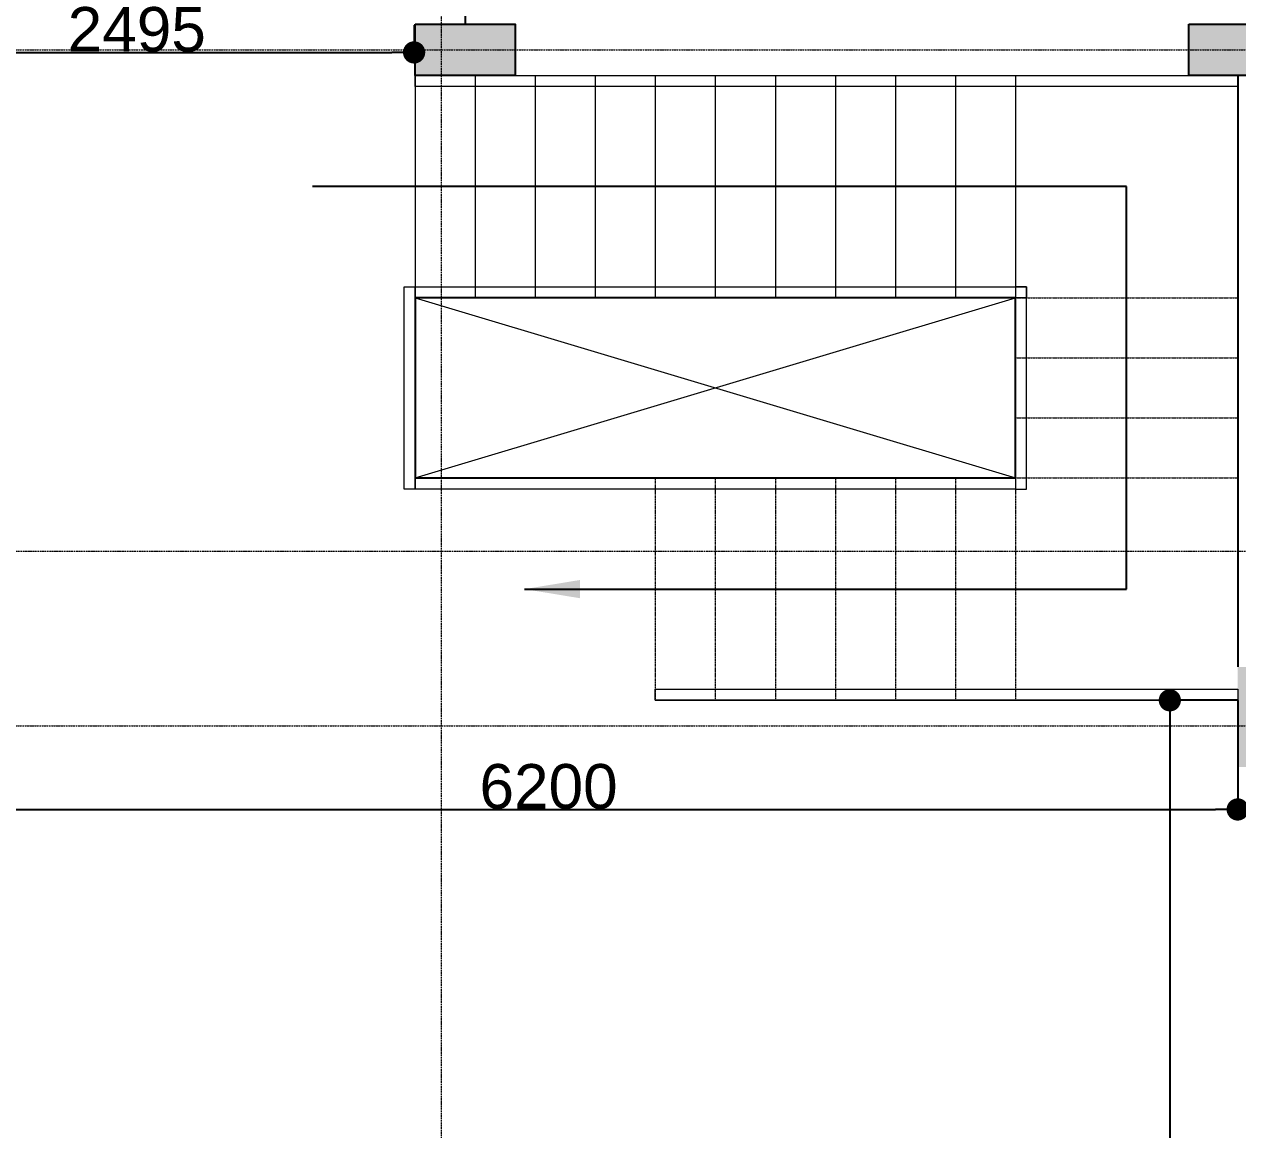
# Model space of a CAD drawing. Header units: millimetres. Extents: x -425671 to 598394, y -194194 to 343585.
# Drawn here: x 51010 to 56469, y 152680 to 157652 of the extents above; entities that cross this region are included whole.
import ezdxf

# ---------------------------------------------------------------- set-up
doc = ezdxf.new("R2010")
doc.units = ezdxf.units.MM
doc.linetypes.add('ACAD_ISO10W100', pattern=[18, 12, -3, 0, -3])
doc.linetypes.add('HIDDEN', pattern=[9.525, 6.35, -3.175])
for name, color, linetype, lineweight in [('230mm Wall', 250, 'Continuous', 25), ('Centre line', 30, 'Continuous', 9), ('Column', 250, 'Continuous', 25), ('Cutout', 250, 'Continuous', 5), ('Guide', 7, 'Continuous', 18), ('Railing', 250, 'Continuous', 9), ('S-DIM', 30, 'Continuous', 13), ('Staircase', 250, 'Continuous', 9)]:
    doc.layers.add(name, color=color, linetype=linetype, lineweight=lineweight)
doc.layers.add('Slab', color=250, linetype='Continuous')
doc.styles.get("Standard").update_dxf_attribs({"font": 'arial.ttf'})
doc.dimstyles.new('ISO-25', dxfattribs={"dimtxt": 200, "dimasz": 180, "dimexe": 1.25, "dimexo": 0.625, "dimtad": 1, "dimtxsty": 'Standard', "dimblk": 'DOT', "dimcen": 2.5, "dimadec": 0, "dimazin": 0, "dimtfac": 1, "dimtmove": 0, "dimatfit": 3, "dimfxl": 0, "dimarcsym": 0})

# ---------------------------------------------------------------- blocks, each defined once
blk = doc.blocks.new('_Dot')
at = {"color": 0, "linetype": 'ByBlock', "lineweight": -2}
blk.add_line((-0.5, 0), (-1, 0), dxfattribs=at)
at = {"color": 0, "linetype": 'ByBlock', "const_width": 0.5}
blk.add_lwpolyline([(-0.25, 0, 1), (0.25, 0, 1)], format="xyb", close=True, dxfattribs=at)
blk = doc.blocks.new('*D237')
at = {"layer": 'Defpoints', "color": 0, "transparency": 16777216}
for p in [(56469, 154611.6), (56163.6, 148561.6), (56469, 148561.6)]:
    blk.add_point(p, dxfattribs=at)
at = {"layer": 'S-DIM', "color": 0, "lineweight": -2, "transparency": 16777216}
for p, q in [((56468.4, 154611.6), (56162.4, 154611.6)), ((56163.6, 154511.6), (56163.6, 148661.6)), ((56468.4, 148561.6), (56162.4, 148561.6))]:
    blk.add_line(p, q, dxfattribs=at)
at = {"layer": 'S-DIM', "color": 0, "lineweight": -2, "transparency": 16777216, "xscale": 100, "yscale": 100, "zscale": 100}
for p, rotation in [((56163.6, 154611.6), 90), ((56163.6, 148561.6), 270)]:
    blk.add_blockref('_Dot', p, dxfattribs=dict(at, rotation=rotation))
at = {"layer": 'S-DIM', "color": 0, "transparency": 16777216, "insert": (56060.9, 151586.6), "char_height": 200, "attachment_point": 5, "rotation": 90}
blk.add_mtext('6050', dxfattribs=at)
blk = doc.blocks.new('*D238')
at = {"layer": 'Defpoints', "color": 0, "transparency": 16777216}
for p in [(50269, 154611.6), (56469, 154611.6), (56469, 154120.7)]:
    blk.add_point(p, dxfattribs=at)
at = {"layer": 'S-DIM', "color": 0, "lineweight": -2, "transparency": 16777216}
for p, q in [((50269, 154611), (50269, 154119.4)), ((56469, 154611), (56469, 154119.4)), ((50369, 154120.7), (56369, 154120.7))]:
    blk.add_line(p, q, dxfattribs=at)
at = {"layer": 'S-DIM', "color": 0, "lineweight": -2, "transparency": 16777216, "xscale": 100, "yscale": 100, "zscale": 100, "rotation": 180}
blk.add_blockref('_Dot', (50269, 154120.7), dxfattribs=at)
at = {"layer": 'S-DIM', "color": 0, "lineweight": -2, "transparency": 16777216, "xscale": 100, "yscale": 100, "zscale": 100}
blk.add_blockref('_Dot', (56469, 154120.7), dxfattribs=at)
at = {"layer": 'S-DIM', "color": 0, "transparency": 16777216, "insert": (53369, 154223.4), "char_height": 200, "attachment_point": 5}
blk.add_mtext('6200', dxfattribs=at)
blk = doc.blocks.new('*D241')
at = {"layer": 'Defpoints', "color": 0, "transparency": 16777216}
for p in [(50269, 157651.6), (52764, 157649), (52764, 157525.1)]:
    blk.add_point(p, dxfattribs=at)
at = {"layer": 'S-DIM', "color": 0, "lineweight": -2, "transparency": 16777216}
for p, q in [((50269, 157651), (50269, 157523.9)), ((52764, 157648.4), (52764, 157523.9)), ((50369, 157525.1), (52664, 157525.1))]:
    blk.add_line(p, q, dxfattribs=at)
at = {"layer": 'S-DIM', "color": 0, "lineweight": -2, "transparency": 16777216, "xscale": 100, "yscale": 100, "zscale": 100, "rotation": 180}
blk.add_blockref('_Dot', (50269, 157525.1), dxfattribs=at)
at = {"layer": 'S-DIM', "color": 0, "lineweight": -2, "transparency": 16777216, "xscale": 100, "yscale": 100, "zscale": 100}
blk.add_blockref('_Dot', (52764, 157525.1), dxfattribs=at)
at = {"layer": 'S-DIM', "color": 0, "transparency": 16777216, "insert": (51516.5, 157627.9), "char_height": 200, "attachment_point": 5}
blk.add_mtext('2495', dxfattribs=at)

msp = doc.modelspace()

# ---------------------------------------------------------------- hatches: boundary and pattern name
at = {"layer": 'Column', "transparency": 33554687}
h = msp.add_hatch(color=256, dxfattribs=at)
h.dxf.hatch_style = 1
h.paths.add_polyline_path([(56469.03, 148331.598), (56699.03, 148331.598), (56699.03, 148781.598), (56469.03, 148781.598)])
h.paths.add_polyline_path([(50039.03, 148331.598), (50269.03, 148331.598), (50269.03, 148781.598), (50039.03, 148781.598)])
h.paths.add_polyline_path([(45614.03, 148331.598), (45844.03, 148331.598), (45844.03, 148781.598), (45614.03, 148781.598)])
h.paths.add_polyline_path([(45614.03, 154161.619), (45844.03, 154161.619), (45844.03, 154611.619), (45614.03, 154611.619)])
h.paths.add_polyline_path([(49819.03, 154381.619), (50269.03, 154381.619), (50269.03, 154611.619), (49819.03, 154611.619)])
h.paths.add_polyline_path([(56699.03, 154761.619), (56469.03, 154761.619), (56469.03, 154311.619), (56699.03, 154311.619)])
h.paths.add_polyline_path([(58199.03, 154381.619), (58429.03, 154381.619), (58429.03, 154611.619), (58199.03, 154611.619)])
h.paths.add_polyline_path([(58199.03, 157421.619), (58429.03, 157421.619), (58429.03, 157651.619), (58199.03, 157651.619)])
h.paths.add_polyline_path([(56699.03, 157421.619), (56699.03, 157651.619), (56249.03, 157651.619), (56249.03, 157421.619)])
h.paths.add_polyline_path([(53219.03, 157421.619), (53219.03, 157651.619), (52769.03, 157651.619), (52769.03, 157421.619)])
h.paths.add_polyline_path([(50269.03, 157421.619), (50269.03, 157651.619), (49819.03, 157651.619), (49819.03, 157421.619)])
h.paths.add_polyline_path([(46959.03, 157651.619), (46959.03, 157421.619), (47409.03, 157421.619), (47409.03, 157651.619)])
h.paths.add_polyline_path([(44109.03, 160491.619), (44339.03, 160491.619), (44339.03, 160721.619), (44109.03, 160721.619)])
h.paths.add_polyline_path([(47189.03, 160491.619), (47189.03, 160721.619), (46959.03, 160721.619), (46959.03, 160491.619)])
h.paths.add_polyline_path([(52999.03, 162421.619), (52999.03, 162651.619), (52549.03, 162651.619), (52549.03, 162421.619)])
h.paths.add_polyline_path([(56249.03, 162651.619), (56249.03, 162421.619), (56699.03, 162421.619), (56699.03, 162651.619)])
h.paths.add_polyline_path([(46959.03, 162421.619), (47189.03, 162421.619), (47189.03, 162651.619), (46959.03, 162651.619)])
h.paths.add_polyline_path([(44339.03, 162421.619), (44339.03, 162651.619), (44109.03, 162651.619), (44109.03, 162421.619)])
h.paths.add_polyline_path([(44109.03, 165971.619), (44339.03, 165971.619), (44339.03, 166421.619), (44109.03, 166421.619)])
h.paths.add_polyline_path([(47409.03, 166191.619), (47409.03, 166421.619), (46959.03, 166421.619), (46959.03, 166191.619)])
h.paths.add_polyline_path([(52999.03, 166191.619), (52999.03, 166421.619), (52549.03, 166421.619), (52549.03, 166191.619)])
h.paths.add_polyline_path([(56249.03, 166191.619), (56699.03, 166191.619), (56699.03, 166421.619), (56249.03, 166421.619)])

# ---------------------------------------------------------------- linework, layer by layer
at = {"layer": '230mm Wall'}
for p, q in [((56469.03, 157651.619), (58199.03, 157651.619)), ((56469.03, 157421.619), (56469.03, 154761.619))]:
    msp.add_line(p, q, dxfattribs=at)
at = {"layer": 'Centre line', "linetype": 'ACAD_ISO10W100', "ltscale": 0.6}
for p, q in [((52886.511, 140421.619), (52886.538, 172421.619)), ((37039.03, 157536.619), (63039.03, 157536.619)), ((37039.03, 154496.619), (63039.03, 154496.619))]:
    msp.add_line(p, q, dxfattribs=at)
msp.add_lwpolyline([(63775.22, 155869.846), (57278.523, 155869.846), (57278.523, 155280.312), (49359.352, 155280.312), (49359.352, 155952.317), (36289.859, 155952.317)], dxfattribs=at)
at = {"layer": 'Column'}
for points in [[(52769.03, 157651.619), (53219.03, 157651.619), (53219.03, 157421.619), (52769.03, 157421.619)], [(56249.03, 157651.619), (56699.03, 157651.619), (56699.03, 157421.619), (56249.03, 157421.619)]]:
    msp.add_lwpolyline(points, close=True, dxfattribs=at)
at = {"layer": 'Cutout', "ltscale": 0.2}
for p, q in [((52769.03, 155611.619), (55469.03, 156421.619)), ((52769.03, 156421.619), (55469.03, 155611.619))]:
    msp.add_line(p, q, dxfattribs=at)
at = {"layer": 'Railing'}
for points in [[(52769.03, 157421.619), (56469.03, 157421.619), (56469.03, 157371.619), (52769.03, 157371.619)], [(52719.03, 156471.619), (52769.03, 156471.619), (52769.03, 155561.619), (52719.03, 155561.619)], [(52769.03, 156471.619), (55519.03, 156471.619), (55519.03, 156421.619), (52769.03, 156421.619)], [(55519.03, 156471.619), (55469.03, 156471.619), (55469.03, 155561.619), (55519.03, 155561.619)], [(52769.03, 155611.619), (55469.03, 155611.619), (55469.03, 155561.619), (52769.03, 155561.619)], [(53849.03, 154661.619), (56469.03, 154661.619), (56469.03, 154611.619), (53849.03, 154611.619)]]:
    msp.add_lwpolyline(points, close=True, dxfattribs=at)
at = {"layer": 'Slab'}
msp.add_line((52999.03, 162421.619), (52994.03, 157651.619), dxfattribs=at)
at = {"layer": 'Slab', "ltscale": 0.2}
msp.add_lwpolyline([(52769.03, 155611.619), (55469.03, 155611.619), (55469.03, 156421.619), (52769.03, 156421.619)], close=True, dxfattribs=at)
at = {"layer": 'Staircase'}
for p, q in [((52769.03, 157421.619), (56469.03, 157421.619)), ((52769.03, 157421.619), (52769.03, 156421.619)), ((53039.03, 157421.619), (53039.03, 156421.619)), ((53309.03, 157421.619), (53309.03, 156421.619)), ((53579.03, 157421.619), (53579.03, 156421.619)), ((53849.03, 157421.619), (53849.03, 156421.619)), ((54119.03, 157421.619), (54119.03, 156421.619)), ((54389.03, 157421.619), (54389.03, 156421.619)), ((54659.03, 157421.619), (54659.03, 156421.619)), ((54929.03, 157421.619), (54929.03, 156421.619)), ((55199.03, 157421.619), (55199.03, 156421.619)), ((55469.03, 157421.619), (55469.03, 156421.619)), ((52769.03, 156421.619), (55469.03, 156421.619)), ((55469.03, 156421.619), (55469.03, 155611.619)), ((53849.03, 155611.619), (55469.03, 155611.619)), ((53849.03, 154611.619), (56469.03, 154611.619))]:
    msp.add_line(p, q, dxfattribs=at)
at = {"layer": 'Staircase', "linetype": 'HIDDEN', "ltscale": 0.2}
for p, q in [((55469.03, 156421.619), (56469.03, 156421.619)), ((55469.03, 156151.619), (56469.03, 156151.619)), ((55469.03, 155881.619), (56469.03, 155881.619)), ((53849.03, 155611.619), (53849.03, 154611.619)), ((54119.03, 155611.619), (54119.03, 154611.619)), ((54389.03, 155611.619), (54389.03, 154611.619)), ((54659.03, 155611.619), (54659.03, 154611.619)), ((54929.03, 155611.619), (54929.03, 154611.619)), ((55199.03, 155611.619), (55199.03, 154611.619)), ((55469.03, 155611.619), (56469.03, 155611.619)), ((55469.03, 155611.619), (55469.03, 154611.619))]:
    msp.add_line(p, q, dxfattribs=at)

# ---------------------------------------------------------------- dimensions: what is measured, and where the dimension line sits
at = {"layer": 'S-DIM'}
for base, p1, p2, picture, middle in [((52764.027, 157525.112), (50269.03, 157651.619), (52764.027, 157649.004), '*D241', (51516.528, 157627.852)), ((56469.03, 154120.664), (50269.03, 154611.619), (56469.03, 154611.619), '*D238', (53369.03, 154223.403))]:
    dim = msp.add_linear_dim(base=base, p1=p1, p2=p2, dimstyle='ISO-25', override={"dimasz": 100}, dxfattribs=at)
    dim.commit()
    dim.dimension.update_dxf_attribs({"geometry": picture, "text_midpoint": middle})
dim = msp.add_linear_dim(base=(56163.605, 148561.619), p1=(56469.03, 154611.619), p2=(56469.03, 148561.619), angle=90, dimstyle='ISO-25', override={"dimasz": 100}, dxfattribs=at)
dim.commit()
dim.dimension.update_dxf_attribs({"geometry": '*D237', "text_midpoint": (56060.865, 151586.619)})

# ---------------------------------------------------------------- leaders
at = {"layer": 'Guide'}
msp.add_leader([(53260.667, 155111.619), (55969.03, 155111.619), (55969.03, 156921.619), (52306.361, 156921.619)], dimstyle='ISO-25', override={"dimasz": 250}, dxfattribs=at)

doc.saveas('drawing.dxf')
